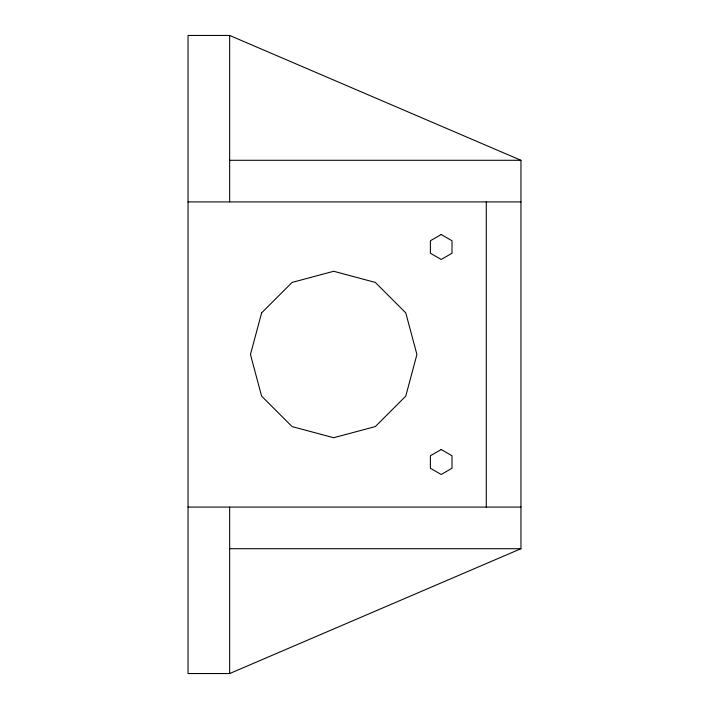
<?xml version="1.0" encoding="UTF-8"?>
<svg xmlns="http://www.w3.org/2000/svg" width="709" height="709" viewBox="0 0 709 709"><rect width="100%" height="100%" fill="white"/><g stroke="black" fill="none" stroke-linecap="round" stroke-linejoin="round"><path stroke-width="1.06" d="M229.654 673.55L520.964 548.704L520.964 160.296L229.654 35.45L188.036 35.45L188.036 673.55L229.654 673.55L229.654 507.086M229.654 160.296L520.964 160.296M188.036 201.914L520.964 201.914M188.036 507.086L520.964 507.086M229.654 548.704L520.964 548.704M486.285 201.914L486.285 507.086M229.654 35.45L229.654 201.914M261.612 312.882L250.463 354.5L261.612 396.118L292.081 426.579L333.691 437.728L375.309 426.579L405.77 396.118L416.919 354.5L405.77 312.882L375.309 282.421L333.691 271.272L292.081 282.421L261.612 312.882M441.202 234.511L430.39 240.75L430.39 253.237L441.202 259.476L452.014 253.237L452.014 240.75L441.202 234.511M441.202 449.524L430.39 455.763L430.39 468.25L441.202 474.489L452.014 468.25L452.014 455.763L441.202 449.524"/></g></svg>
